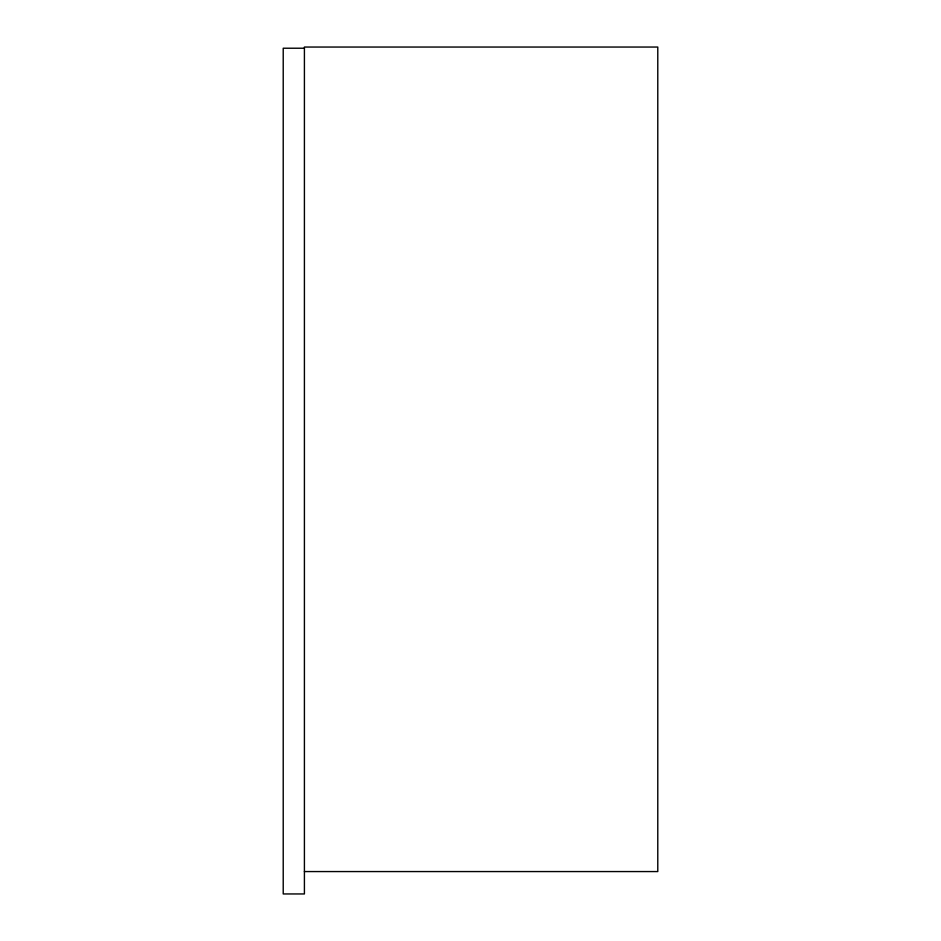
<?xml version="1.0" encoding="UTF-8"?>
<svg xmlns="http://www.w3.org/2000/svg" width="941" height="941" viewBox="0 0 941 941"><rect width="100%" height="100%" fill="white"/><g stroke="black" fill="none" stroke-linecap="round" stroke-linejoin="round"><path stroke-width="1.41" d="M304.413 48.226L283.217 48.226L283.217 893.95L304.413 893.95L304.413 47.05L657.783 47.05L657.783 871.566L304.413 871.566"/></g></svg>
